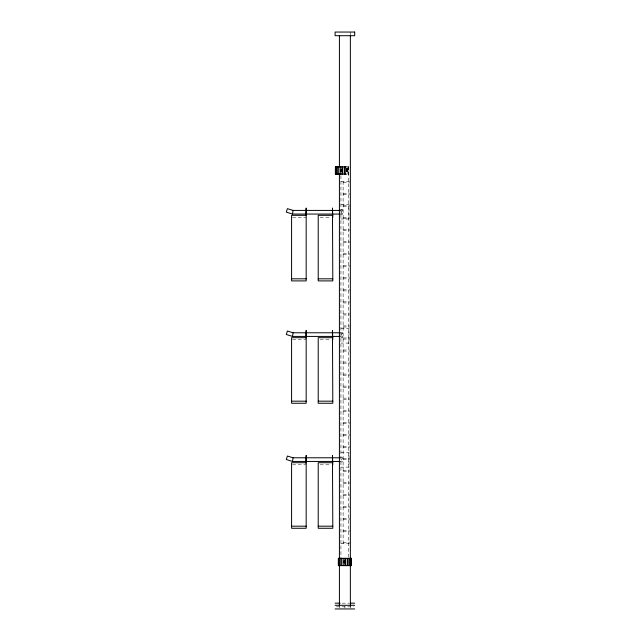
<?xml version="1.0" encoding="UTF-8"?>
<svg xmlns="http://www.w3.org/2000/svg" width="641" height="641" viewBox="0 0 641 641"><rect width="100%" height="100%" fill="white"/><g stroke="black" fill="none" stroke-linecap="round" stroke-linejoin="round"><path stroke-width="0.48" stroke-dasharray="3.21 2.4" d="M347.35 166.844L348.552 166.844L348.528 174.136L347.35 174.136M340.94 181.435L349.513 181.435M343.127 182.533L349.513 182.533M343.127 193.478L349.513 193.478M343.127 194.568L349.513 194.568M340.94 204.423L348.968 204.423L348.968 219.014L340.94 219.014M343.127 205.521L349.513 205.521M343.127 206.61L349.513 206.61M340.94 209.391L342.398 209.391L342.398 214.527L340.579 214.527M340.579 210.12L342.398 210.12M340.94 213.798L342.398 213.798M292.552 217.419L306.174 217.419M320.163 217.419L330.868 217.419M343.127 217.555L349.513 217.555M343.127 218.653L349.513 218.653M343.127 229.598L349.513 229.598M343.127 230.696L349.513 230.696M343.127 241.641L349.513 241.641M343.127 242.731L349.513 242.731M343.127 253.676L349.513 253.676M343.127 254.773L349.513 254.773M343.127 265.719L349.513 265.719M343.127 266.816L349.513 266.816M343.127 277.761L349.513 277.761M343.127 278.851L349.513 278.851M343.127 289.796L349.513 289.796M343.127 290.894L349.513 290.894M343.127 301.839L349.513 301.839M343.127 302.937L349.513 302.937M343.127 313.882L349.513 313.882M343.127 314.971L349.513 314.971M343.127 325.916L349.513 325.916M343.127 327.014L349.513 327.014M340.94 328.472L348.968 328.472L348.968 343.071L340.94 343.071M340.579 332.479L342.398 332.479L342.398 337.847L340.94 337.847M340.94 333.44L342.398 333.44M340.579 336.886L342.398 336.886M343.127 337.959L349.513 337.959M343.127 339.057L349.513 339.057M292.552 339.778L306.174 339.778M320.163 339.778L330.868 339.778M343.127 350.002L349.513 350.002M343.127 351.092L349.513 351.092M343.127 362.037L349.513 362.037M343.127 363.135L349.513 363.135M343.127 374.08L349.513 374.08M343.127 375.177L349.513 375.177M343.127 386.122L349.513 386.122M343.127 387.212L349.513 387.212M343.127 398.157L349.513 398.157M343.127 399.255L349.513 399.255M343.127 410.2L349.513 410.2M343.127 411.298L349.513 411.298M343.127 422.243L349.513 422.243M343.127 423.332L349.513 423.332M343.127 434.286L349.513 434.286M343.127 435.375L349.513 435.375M343.127 446.32L349.513 446.32M343.127 447.418L349.513 447.418M340.94 452.522L348.968 452.522L348.968 467.121L340.94 467.121M340.579 457.49L342.398 457.49L342.398 461.897L340.579 461.897M343.127 458.363L349.513 458.363M343.127 459.461L349.513 459.461M292.552 464.789L306.174 464.789M320.163 464.789L330.868 464.789M343.127 470.406L349.513 470.406M343.127 471.496L349.513 471.496M343.127 482.441L349.513 482.441M343.127 483.538L349.513 483.538M343.127 494.483L349.513 494.483M343.127 495.581L349.513 495.581M343.127 506.526L349.513 506.526M343.127 507.616L349.513 507.616M343.127 518.561L349.513 518.561M343.127 519.659L349.513 519.659M343.127 530.604L349.513 530.604M343.127 531.701L349.513 531.701M343.127 542.647L349.513 542.647M340.94 543.736L349.513 543.736M342.158 603.173L349.633 603.173M336.413 606.835L353.375 606.835M350.363 32.05L350.363 34.79M350.363 605.296L350.363 608.037M348.456 166.844L348.456 174.136M348.239 166.844L348.239 558.335M348.151 166.844L348.151 174.136M347.943 166.844L347.943 174.136M347.67 168.663L347.67 174.136M347.446 168.663L347.446 173.23L347.35 168.663M347.262 168.663L347.262 173.23M347.11 168.663L347.029 174.136M346.941 168.663L346.941 173.23M346.717 168.663L346.717 173.23M346.629 168.663L346.629 174.136M346.444 168.663L346.444 173.23M346.18 168.663L346.188 173.23M344.89 606.21L344.89 608.037M343.127 181.435L343.127 543.736M341.308 211.306L341.308 213.229M341.308 334.113L341.308 335.083M341.308 459.132L341.308 460.102M340.94 175.602L340.94 558.335M339.418 606.21L339.418 608.037"/><path stroke-width="0.96" d="M341.341 171.115L341.324 169.272L341.324 171.459L341.3 169.689L341.773 170.626L341.341 171.115L341.3 169.689M341.701 171.115L341.661 169.689M344.145 561.668L344.618 562.606L344.105 562.141L344.241 560.763L344.241 562.95L344.578 561.179M344.257 562.606L344.217 561.179M293.073 210.416L287.392 208.662L286.319 212.147L292.52 214.062L293.073 210.416L340.323 210.416M293.073 332.775L287.392 331.02L286.319 334.506L292.52 336.421L293.073 332.775L340.323 332.775M293.073 457.786L287.392 456.031L286.319 459.517L292.52 461.44L293.073 457.786L340.323 457.786M345.227 561.083L345.331 562.95L345.203 562.405M346.629 166.844L335.395 166.844L335.395 174.136L346.629 174.136M292.52 214.062L340.307 214.062M306.174 215.328L291.583 215.328L291.583 280.902L306.174 280.902L306.174 208.037L305.813 215.592M332.807 215.328L318.216 215.328L318.216 280.902L332.807 280.902L332.447 208.037L332.807 217.419M291.583 278.811L306.174 278.811M318.216 278.811L332.807 278.811M292.52 336.421L340.307 336.421M306.174 337.687L291.583 337.687L291.583 403.261L306.174 403.261L306.174 330.395L305.813 337.951M332.807 337.687L318.216 337.687L318.216 403.261L332.807 403.261L332.447 330.395L332.807 339.778M291.583 401.17L306.174 401.17M318.216 401.17L332.807 401.17M292.52 461.44L340.307 461.44M306.174 462.706L291.583 462.706L291.583 528.272L306.174 528.272L306.174 455.406L305.813 462.962M332.807 462.706L318.216 462.706L318.216 528.272L332.807 528.272L332.447 455.406L332.807 464.789M291.583 526.189L306.174 526.189M318.216 526.189L332.807 526.189M335.107 603.173L340.155 603.173M350.467 603.173L354.681 603.173M335.107 605.296L354.681 605.296M335.107 608.95L354.681 608.95M351.244 558.335L351.244 565.626M350.587 558.335L350.587 565.626M350.363 35.584L350.363 558.239M350.363 565.25L350.363 605.304M349.545 558.335L349.545 565.626M348.183 558.335L348.183 565.626M347.31 558.335L347.31 565.626M345.611 558.335L345.611 565.626M345.267 166.844L345.267 174.136M344.89 558.335L344.89 561.067M344.89 562.894L344.89 565.626M344.393 166.844L344.393 174.136M343.191 558.335L343.191 565.626M342.687 166.844L342.687 174.136M341.974 166.844L341.974 174.136M341.605 558.335L341.605 565.626M340.275 166.844L340.275 174.136M340.243 558.335L340.243 565.626M339.418 35.584L339.418 166.748M339.418 173.759L339.418 558.239M339.418 565.25L339.418 605.304M339.201 558.335L339.201 565.626M338.688 166.844L338.688 174.136M338.544 558.335L338.544 565.626M337.326 166.844L337.326 174.136M336.277 166.844L336.277 174.136M335.62 166.844L335.62 174.136M335.499 166.844L335.427 174.136M342.27 170.081C342.382 173.831 342.751 167.702 342.27 170.081M354.681 32.05L335.107 32.05L335.107 35.704L354.681 35.704L354.681 32.05M351.468 558.335L338.32 558.335L338.32 565.626L351.468 565.626L351.468 558.335"/></g></svg>
